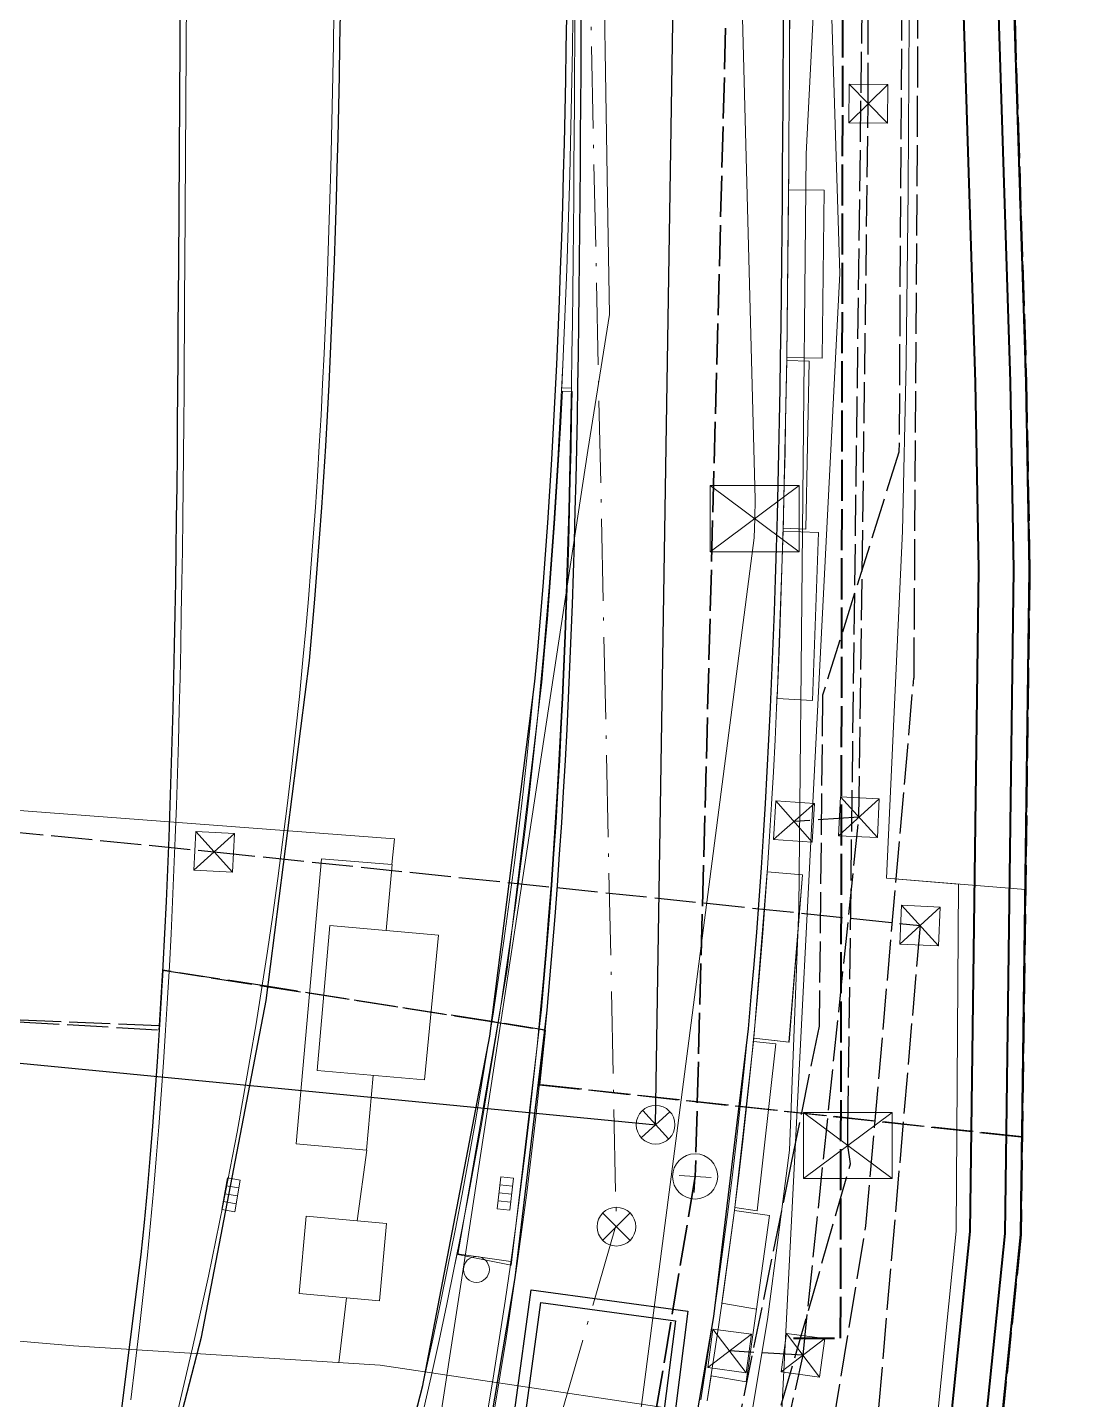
# Model space of a CAD drawing. Header units: metres. Extents: x 105014 to 106600, y 111320 to 118425.
# Drawn here: x 106126.25 to 106158.39, y 116043.21 to 116085.67 of the extents above; entities that cross this region are included whole.
import ezdxf

# ---------------------------------------------------------------- set-up
doc = ezdxf.new("R2010")
doc.units = ezdxf.units.M
doc.linetypes.add('DASHDOT', pattern=[3.556, 2.54, -0.508, 0, -0.508])
doc.linetypes.add('DASHED', pattern=[1.524, 1.27, -0.254])
for name, color, linetype, lineweight in [('00-BASE-LIMITE', 7, 'DASHED', 50), ('00-BASE-UE', 42, 'DASHED', 25), ('10-PAV-CALZADA-BRT', 12, 'CONTINUOUS', 30), ('10-PAV-CALZADA-MIXTA', 8, 'CONTINUOUS', 30), ('10-PAV-SARDINEL', 252, 'CONTINUOUS', 13), ('20-EP-ZONA-DURA', 253, 'CONTINUOUS', 13), ('20-EP-ZONA-VERDE', 84, 'CONTINUOUS', 13), ('30-RED-ENEL-NODOS', 11, 'CONTINUOUS', 13), ('30-RED-ENEL-PROY', 1, 'DASHED', 25), ('30-RED-ETB-CAMARA', 151, 'CONTINUOUS', 13), ('30-RED-ETB-EXIST', 145, 'CONTINUOUS', 13), ('30-RED-ETB-PROY', 5, 'DASHED', 25), ('35-RH-ACUE-MATRIZ-PJ', 150, 'DASHED', 40), ('35-RH-ACUE-MENOR-EXIST', 151, 'CONTINUOUS', 13), ('35-RH-ACUE-MENOR-PROY', 5, 'DASHED', 25), ('35-RH-ACUE-NODOS', 5, 'CONTINUOUS', 13), ('35-RH-ACUE-PJ-POZOS', 30, 'CONTINUOUS', 30), ('35-RH-PLUV-COLECTOR', 96, 'CONTINUOUS', 30), ('35-RH-PLUV-NODOS', 94, 'CONTINUOUS', 13), ('35-RH-PLUV-RETIRO', 8, 'DASHDOT', 13), ('36-RH-SAN-COLECTOR-PROY', 6, 'DASHED', 35), ('36-RH-SAN-POZOS', 216, 'CONTINUOUS', 13), ('50-EST-MURO-CONTENCION', 34, 'CONTINUOUS', 40), ('60-PREDIAL-LOTE', 42, 'CONTINUOUS', 13)]:
    doc.layers.add(name, color=color, linetype=linetype, lineweight=lineweight)

# ---------------------------------------------------------------- blocks, each defined once
blk = doc.blocks.new('CAM_ETB_T_13')
for p, q in [((-1.375, -1.025), (1.375, 1.025)), ((-1.375, 1.025), (1.375, -1.025))]:
    blk.add_line(p, q)
blk.add_lwpolyline([(-1.375, -1.025), (1.375, -1.025), (1.375, 1.025), (-1.375, 1.025)], close=True)
blk = doc.blocks.new('CAJA_ENEL')
for p, q in [((-0.6, -0.6), (0.6, 0.6)), ((-0.6, 0.6), (0.6, -0.6))]:
    blk.add_line(p, q)
blk.add_lwpolyline([(-0.6, -0.6), (0.6, -0.6), (0.6, 0.6), (-0.6, 0.6)], close=True)
blk = doc.blocks.new('NODO_ACUE')
blk.add_circle((0, 0), 0.4)
blk = doc.blocks.new('POZO_SAN')
for p, q in [((0, -0.5), (0, 0.5)), ((-0.5, 0), (0.5, 0))]:
    blk.add_line(p, q)
blk.add_circle((0, 0), 0.7)
blk = doc.blocks.new('SUMIDERO')
for p, q in [((-0.25, -0.2), (-0.25, 0.2)), ((0, -0.2), (0, 0.2)), ((0.25, -0.2), (0.25, 0.2))]:
    blk.add_line(p, q)
blk.add_lwpolyline([(-0.5, -0.2), (0.5, -0.2), (0.5, 0.2), (-0.5, 0.2)], close=True)
blk = doc.blocks.new('POZO_PLUV')
for p, q in [((-0.42, -0.42), (0.42, 0.42)), ((-0.42, 0.42), (0.42, -0.42))]:
    blk.add_line(p, q)
blk.add_circle((0, 0), 0.6)

msp = doc.modelspace()

# ---------------------------------------------------------------- linework, layer by layer
at = {"layer": '00-BASE-LIMITE'}
msp.add_lwpolyline([(106154.3655, 116229.1179), (106153.7019, 116138.9795), (106153.4883, 116134.0007), (106153.6553, 116129.0427), (106154.0813, 116119.0099), (106153.9445, 116114.2991), (106157.3429, 116109.3175), (106157.0297, 116099.0699), (106156.7217, 116088.9849), (106157.1733, 116074.7187), (106157.2783, 116068.9017), (106157.0097, 116048.3165), (106155.2849, 116031.4089), (106154.9143, 116027.6511), (106155.0377, 116026.0231), (106144.8409, 116017.1951), (106143.1509, 116012.0663), (106141.4085, 116007.1649)], dxfattribs=at)
at = {"layer": '00-BASE-UE'}
for points in [[(106156.7217, 116088.9849), (106157.1733, 116074.7187), (106157.2783, 116068.9017), (106157.0491, 116051.3369), (106142.1059, 116052.9535), (106142.1692, 116053.5433), (106142.2889, 116054.6445), (106142.2802, 116054.6459), (106140.6304, 116054.9042), (106133.7149, 116055.9881), (106130.4385, 116056.4981), (106130.3379, 116054.7717), (106123.3423, 116055.0597)], [(106105.2923, 116040.4371), (106105.2523, 116043.3843), (106105.3711, 116048.1077), (106105.4891, 116052.7979), (106105.5211, 116056.8185), (106110.7965, 116056.6235), (106110.7965, 116056.6235), (106116.7409, 116056.4037), (106122.988, 116056.1727), (106122.9466, 116055.4863), (106122.9214, 116055.0769), (106130.3305, 116054.6517), (106130.3379, 116054.7717), (106130.3907, 116055.6451), (106130.4385, 116056.4981), (106140.6304, 116054.9042), (106142.2802, 116054.6459), (106142.1692, 116053.5433), (106142.1059, 116052.9535), (106157.0491, 116051.3369), (106157.0097, 116048.3165), (106155.2849, 116031.4089)]]:
    msp.add_lwpolyline(points, dxfattribs=at)
at = {"layer": '10-PAV-CALZADA-BRT'}
for points in [[(106131.6791, 116202.6635), (106130.9249, 116078.3381), (106130.9189, 116077.3583), (106130.9129, 116076.3779), (106130.9063, 116075.3967), (106130.8991, 116074.4149), (106130.8911, 116073.4325), (106130.8823, 116072.4513), (106130.8721, 116071.4677), (106130.8607, 116070.4835), (106130.8477, 116069.4987), (106130.8329, 116068.5131), (106130.8163, 116067.5269), (106130.7975, 116066.5401), (106130.7761, 116065.5525), (106130.7523, 116064.5643), (106130.7259, 116063.5757), (106130.6963, 116062.5863), (106130.6637, 116061.5963), (106130.6277, 116060.6057), (106130.5883, 116059.6147), (106130.5449, 116058.6231), (106130.4977, 116057.6309), (106130.4463, 116056.6383), (106130.3907, 116055.6451), (106130.3305, 116054.6517), (106130.2655, 116053.6579), (106130.1955, 116052.6635), (106130.1203, 116051.6689), (106130.0399, 116050.6741), (106129.9539, 116049.6791), (106129.8621, 116048.6839), (106129.7649, 116047.6939), (106128.7842, 116039.8866)], [(106128.9809, 116034.8651), (106131.6435, 116045.1355), (106133.6465, 116055.5547), (106134.9819, 116066.0803), (106135.0691, 116067.0295), (106135.1505, 116067.9747), (106135.2271, 116068.9211), (106135.2987, 116069.8683), (106135.3657, 116070.8167), (106135.4283, 116071.7659), (106135.4865, 116072.7163), (106135.5405, 116073.6673), (106135.5907, 116074.6193), (106135.6369, 116075.5721), (106135.6795, 116076.5257), (106135.7187, 116077.4801), (106135.7545, 116078.4353), (106135.7871, 116079.3913), (106135.8169, 116080.3479), (106135.8439, 116081.3053), (106135.8681, 116082.2635), (106135.8901, 116083.2223), (106135.9095, 116084.1817), (106135.9271, 116085.1419), (106135.9427, 116086.1027)], [(106142.9419, 116085.9959), (106142.9261, 116085.0215), (106142.9083, 116084.0465), (106142.8885, 116083.0709), (106142.8661, 116082.0947), (106142.8413, 116081.1181), (106142.8139, 116080.1407), (106142.7835, 116079.1629), (106142.7499, 116078.1845), (106142.7133, 116077.2055), (106142.6731, 116076.2261), (106142.6293, 116075.2461), (106142.5817, 116074.2657), (106142.5301, 116073.2849), (106142.4743, 116072.3035), (106142.4141, 116071.3219), (106142.3495, 116070.3399), (106142.2801, 116069.3575), (106142.2057, 116068.3749), (106142.1263, 116067.3921), (106142.0415, 116066.4091), (106141.9519, 116065.4309), (106140.5599, 116054.4561), (106138.4714, 116043.5923), (106135.6947, 116032.8837)]]:
    msp.add_lwpolyline(points, dxfattribs=at)
at = {"layer": '10-PAV-CALZADA-MIXTA'}
for points in [[(106139.9566, 116038.7388), (106141.3513, 116046.9723), (106142.3399, 116055.2643), (106142.4281, 116056.2281), (106142.5109, 116057.1921), (106142.5887, 116058.1567), (106142.6615, 116059.1219), (106142.7297, 116060.0871), (106142.7931, 116061.0529), (106142.8519, 116062.0187), (106142.9067, 116062.9849), (106142.9573, 116063.9513), (106143.0041, 116064.9179), (106143.0471, 116065.8847), (106143.0865, 116066.8517), (106143.1227, 116067.8187), (106143.1555, 116068.7859), (106143.1855, 116069.7533), (106143.2125, 116070.7205), (106143.2369, 116071.6881), (106143.2587, 116072.6555), (106143.2783, 116073.6231), (106143.2957, 116074.5907), (106143.3111, 116075.5583), (106143.3249, 116076.5259), (106143.3369, 116077.4935), (106143.3477, 116078.4613), (106143.3571, 116079.4289), (106143.3655, 116080.3967), (106143.3729, 116081.3643), (106143.3797, 116082.3321), (106143.3859, 116083.2997), (106143.3919, 116084.2675), (106143.3975, 116085.2353), (106144.0865, 116202.7079)], [(106150.3365, 116202.6713), (106149.6475, 116085.1985), (106149.6417, 116084.2295), (106149.6357, 116083.2595), (106149.6295, 116082.2883), (106149.6227, 116081.3161), (106149.6153, 116080.3425), (106149.6067, 116079.3715), (106149.5973, 116078.3963), (106149.5865, 116077.4201), (106149.5743, 116076.4427), (106149.5605, 116075.4641), (106149.5447, 116074.4843), (106149.5271, 116073.5035), (106149.5073, 116072.5217), (106149.4851, 116071.5387), (106149.4603, 116070.5547), (106149.4327, 116069.5695), (106149.4023, 116068.5833), (106149.3687, 116067.5961), (106149.3319, 116066.6077), (106149.2915, 116065.6185), (106149.2473, 116064.6281), (106149.1995, 116063.6369), (106149.1475, 116062.6447), (106149.0913, 116061.6515), (106149.0305, 116060.6575), (106148.9651, 116059.6627), (106148.8951, 116058.6671), (106148.8199, 116057.6705), (106148.7395, 116056.6733), (106148.6537, 116055.6755), (106148.5631, 116054.6859), (106147.4932, 116045.7764), (106145.9713, 116036.9329)]]:
    msp.add_lwpolyline(points, dxfattribs=at)
at = {"layer": '10-PAV-SARDINEL'}
for points in [[(106140.5073, 116042.8804), (106140.6935, 116044.0026), (106140.8722, 116045.1259), (106141.0434, 116046.2505), (106141.207, 116047.3762), (106141.3631, 116048.5029), (106141.5116, 116049.6307), (106141.6526, 116050.7595), (106141.786, 116051.8891), (106141.9119, 116053.0197), (106142.0301, 116054.151), (106142.1408, 116055.2832), (106142.2288, 116056.2453), (106142.3116, 116057.2087), (106142.3893, 116058.1723), (106142.4621, 116059.1365), (106142.5302, 116060.1007), (106142.5935, 116061.0656), (106142.6523, 116062.0305), (106142.707, 116062.9958), (106142.7576, 116063.9614), (106142.8043, 116064.9272), (106142.8473, 116065.8932), (106142.8867, 116066.8595), (106142.9228, 116067.8259), (106142.9556, 116068.7924), (106142.9856, 116069.7592), (106143.0126, 116070.7258), (106143.037, 116071.6929), (106143.0588, 116072.6598), (106143.0783, 116073.627), (106143.0957, 116074.5941), (106143.1111, 116075.5614), (106143.1249, 116076.5286), (106143.1369, 116077.4959), (106143.1477, 116078.4634), (106143.1571, 116079.4307), (106143.1655, 116080.3983), (106143.1729, 116081.3658), (106143.1797, 116082.3335), (106143.1859, 116083.301), (106143.1919, 116084.2687), (106143.1975, 116085.2365), (106143.8865, 116202.7091)], [(106144.0865, 116202.7079), (106143.3975, 116085.2353), (106143.3919, 116084.2675), (106143.3859, 116083.2997), (106143.3797, 116082.3321), (106143.3729, 116081.3643), (106143.3655, 116080.3967), (106143.3571, 116079.4289), (106143.3477, 116078.4613), (106143.3369, 116077.4935), (106143.3249, 116076.5259), (106143.3111, 116075.5583), (106143.2957, 116074.5907), (106143.2783, 116073.6231), (106143.2587, 116072.6555), (106143.2369, 116071.6881), (106143.2125, 116070.7205), (106143.1855, 116069.7533), (106143.1555, 116068.7859), (106143.1227, 116067.8187), (106143.0865, 116066.8517), (106143.0471, 116065.8847), (106143.0041, 116064.9179), (106142.9573, 116063.9513), (106142.9067, 116062.9849), (106142.8519, 116062.0187), (106142.7931, 116061.0529), (106142.7297, 116060.0871), (106142.6615, 116059.1219), (106142.5887, 116058.1567), (106142.5109, 116057.1921), (106142.4281, 116056.2281), (106142.3399, 116055.2643), (106142.2291, 116054.1308), (106142.1107, 116052.9982), (106141.9847, 116051.8663), (106141.8511, 116050.7353), (106141.71, 116049.6052), (106141.5613, 116048.4761), (106141.405, 116047.348), (106141.2412, 116046.221), (106141.0698, 116045.0952), (106140.8909, 116043.9704), (106140.7045, 116042.8469)], [(106147.0978, 116043.2011), (106147.2783, 116044.3449), (106147.4512, 116045.49), (106147.6166, 116046.6361), (106147.7745, 116047.7833), (106147.9248, 116048.9315), (106148.0676, 116050.0806), (106148.2028, 116051.2307), (106148.3305, 116052.3816), (106148.4506, 116053.5334), (106148.5631, 116054.6859), (106148.6537, 116055.6755), (106148.7395, 116056.6733), (106148.8199, 116057.6705), (106148.8951, 116058.6671), (106148.9651, 116059.6627), (106149.0305, 116060.6575), (106149.0913, 116061.6515), (106149.1475, 116062.6447), (106149.1995, 116063.6369), (106149.2473, 116064.6281), (106149.2915, 116065.6185), (106149.3319, 116066.6077), (106149.3687, 116067.5961), (106149.4023, 116068.5833), (106149.4327, 116069.5695), (106149.4603, 116070.5547), (106149.4851, 116071.5387), (106149.5073, 116072.5217), (106149.5271, 116073.5035), (106149.5447, 116074.4843), (106149.5605, 116075.4641), (106149.5743, 116076.4427), (106149.5865, 116077.4201), (106149.5973, 116078.3963), (106149.6067, 116079.3715), (106149.6153, 116080.3425), (106149.6227, 116081.3161), (106149.6295, 116082.2883), (106149.6357, 116083.2595), (106149.6417, 116084.2295), (106149.6475, 116085.1985), (106150.3365, 116202.6713)], [(106150.5365, 116202.6701), (106149.8475, 116085.1973), (106149.8417, 116084.2283), (106149.8357, 116083.2583), (106149.8295, 116082.287), (106149.8227, 116081.3147), (106149.8153, 116080.3409), (106149.8067, 116079.3697), (106149.7973, 116078.3943), (106149.7865, 116077.4178), (106149.7743, 116076.4401), (106149.7605, 116075.4611), (106149.7447, 116074.4809), (106149.7271, 116073.4997), (106149.7073, 116072.5175), (106149.685, 116071.534), (106149.6602, 116070.5494), (106149.6326, 116069.5636), (106149.6022, 116068.5768), (106149.5686, 116067.589), (106149.5318, 116066.5999), (106149.4913, 116065.61), (106149.4471, 116064.6189), (106149.3993, 116063.6269), (106149.3472, 116062.6338), (106149.291, 116061.6398), (106149.2301, 116060.6449), (106149.1647, 116059.6492), (106149.0946, 116058.6526), (106149.0193, 116057.655), (106148.9389, 116056.6567), (106148.853, 116055.6579), (106148.7623, 116054.6671), (106148.6496, 116053.5133), (106148.5293, 116052.3603), (106148.4015, 116051.208), (106148.2661, 116050.0567), (106148.1232, 116048.9062), (106147.9727, 116047.7567), (106147.8146, 116046.6082), (106147.649, 116045.4608), (106147.4759, 116044.3145), (106147.2953, 116043.1693)], [(106138.3018, 116042.8483), (106138.5549, 116043.9646), (106138.8006, 116045.0825), (106139.0389, 116046.2021), (106139.2698, 116047.3231), (106139.4933, 116048.4457), (106139.7094, 116049.5697), (106139.918, 116050.6952), (106140.1193, 116051.822), (106140.3131, 116052.95), (106140.4995, 116054.0794), (106140.6784, 116055.2099), (106140.8498, 116056.3416), (106141.0138, 116057.4744), (106141.1703, 116058.6083), (106141.3193, 116059.7432), (106141.4608, 116060.879), (106141.5949, 116062.0157), (106141.7214, 116063.1533), (106141.8404, 116064.2917), (106141.9519, 116065.4309), (106142.0415, 116066.4091), (106142.1263, 116067.3921), (106142.2057, 116068.3749), (106142.2801, 116069.3575), (106142.3495, 116070.3399), (106142.4141, 116071.3219), (106142.4743, 116072.3035), (106142.5301, 116073.2849), (106142.5817, 116074.2657), (106142.6293, 116075.2461), (106142.6731, 116076.2261), (106142.7133, 116077.2055), (106142.7499, 116078.1845), (106142.7835, 116079.1629), (106142.8139, 116080.1407), (106142.8413, 116081.1181), (106142.8661, 116082.0947), (106142.8885, 116083.0709), (106142.9083, 116084.0465), (106142.9261, 116085.0215), (106142.9419, 116085.9959)], [(106143.1419, 116085.9929), (106143.1261, 116085.0181), (106143.1083, 116084.0426), (106143.0885, 116083.0666), (106143.066, 116082.0899), (106143.0412, 116081.1128), (106143.0138, 116080.1348), (106142.9834, 116079.1564), (106142.9498, 116078.1773), (106142.9132, 116077.1977), (106142.8729, 116076.2176), (106142.8291, 116075.2368), (106142.7815, 116074.2556), (106142.7298, 116073.274), (106142.674, 116072.2917), (106142.6137, 116071.3093), (106142.5491, 116070.3263), (106142.4796, 116069.3429), (106142.4051, 116068.3593), (106142.3257, 116067.3755), (106142.2408, 116066.3914), (106142.151, 116065.4121), (106142.0394, 116064.2716), (106141.9203, 116063.1319), (106141.7936, 116061.993), (106141.6594, 116060.855), (106141.5177, 116059.7179), (106141.3685, 116058.5817), (106141.2118, 116057.4464), (106141.0476, 116056.3123), (106140.876, 116055.1793), (106140.6969, 116054.0475), (106140.5103, 116052.9168), (106140.3163, 116051.7874), (106140.1148, 116050.6594), (106139.906, 116049.5326), (106139.6896, 116048.4073), (106139.4659, 116047.2834), (106139.2347, 116046.1612), (106138.9961, 116045.0403), (106138.7501, 116043.9211), (106138.4967, 116042.8035)]]:
    msp.add_lwpolyline(points, dxfattribs=at)
at = {"layer": '20-EP-ZONA-DURA'}
for points in [[(106143.8865, 116202.7091), (106143.1975, 116085.2365), (106143.1919, 116084.2687), (106143.1859, 116083.301), (106143.1797, 116082.3335), (106143.1729, 116081.3658), (106143.1655, 116080.3983), (106143.1571, 116079.4307), (106143.1477, 116078.4634), (106143.1369, 116077.4959), (106143.1249, 116076.5286), (106143.1111, 116075.5614), (106143.0957, 116074.5941), (106143.0957, 116074.5941), (106143.0943, 116074.5139), (106142.7943, 116074.5193), (106142.8291, 116075.2368), (106142.8729, 116076.2176), (106142.9132, 116077.1977), (106142.9498, 116078.1773), (106142.9834, 116079.1564), (106143.0138, 116080.1348), (106143.0412, 116081.1128), (106143.066, 116082.0899), (106143.0885, 116083.0666), (106143.1083, 116084.0426), (106143.1261, 116085.0181), (106143.1419, 116085.9929)], [(106129.4489, 116043.2012), (106129.5892, 116044.318), (106129.7218, 116045.4357), (106129.8467, 116046.5543), (106129.9639, 116047.6738), (106130.0612, 116048.665), (106130.1532, 116049.6613), (106130.2392, 116050.6575), (106130.3197, 116051.6533), (106130.395, 116052.649), (106130.4651, 116053.6444), (106130.5301, 116054.6391), (106130.5904, 116055.6335), (106130.646, 116056.6276), (106130.6975, 116057.621), (106130.7447, 116058.614), (106130.7881, 116059.6064), (106130.8276, 116060.5981), (106130.8636, 116061.5894), (106130.8962, 116062.58), (106130.9258, 116063.5701), (106130.9522, 116064.5593), (106130.9761, 116065.548), (106130.9975, 116066.5361), (106131.0163, 116067.5233), (106131.0329, 116068.5099), (106131.0477, 116069.4959), (106131.0607, 116070.4811), (106131.0721, 116071.4655), (106131.0823, 116072.4494), (106131.0911, 116073.4308), (106131.0991, 116074.4134), (106131.1063, 116075.3953), (106131.1129, 116076.3767), (106131.1189, 116077.3571), (106131.1249, 116078.3369), (106131.2263, 116095.0305)], [(106135.7427, 116086.1058), (106135.7271, 116085.1454), (106135.7095, 116084.1856), (106135.6902, 116083.2266), (106135.6682, 116082.2683), (106135.644, 116081.3106), (106135.617, 116080.3538), (106135.5872, 116079.3978), (106135.5546, 116078.4425), (106135.5189, 116077.488), (106135.4797, 116076.5343), (106135.4371, 116075.5814), (106135.391, 116074.6294), (106135.3408, 116073.6782), (106135.2869, 116072.7281), (106135.2287, 116071.7786), (106135.1662, 116070.8304), (106135.0993, 116069.8829), (106135.0278, 116068.9367), (106134.9512, 116067.9914), (106134.8698, 116067.0469), (106134.7828, 116066.0992), (106134.672, 116064.969), (106134.5535, 116063.8396), (106134.4272, 116062.711), (106134.2933, 116061.5833), (106134.1516, 116060.4566), (106134.0023, 116059.3308), (106133.8452, 116058.2062), (106133.6805, 116057.0825), (106133.5083, 116055.9606), (106133.3282, 116054.8389), (106133.1405, 116053.7189), (106132.9452, 116052.6002), (106132.7422, 116051.4829), (106132.5317, 116050.367), (106132.3135, 116049.2525), (106132.0877, 116048.1396), (106131.8543, 116047.0282), (106131.6133, 116045.9185), (106131.3645, 116044.8098), (106131.1086, 116043.7041), (106130.845, 116042.5995)], [(106153.5517, 116085.9219), (106153.5183, 116080.7225), (106153.5173, 116080.6103), (106153.4615, 116075.4117), (106153.4587, 116075.2843), (106153.3487, 116070.0871), (106152.8533, 116059.3415), (106155.0769, 116059.1601), (106155.0103, 116048.4243), (106152.8193, 116026.7489), (106147.4177, 116022.0713), (106146.2217, 116021.0361), (106145.9095, 116020.7751), (106144.8409, 116017.1951), (106144.8362, 116017.1809), (106143.1509, 116012.0663), (106141.4085, 116007.1649)], [(106147.2953, 116043.1693), (106147.4179, 116043.9417), (106148.5021, 116043.7549), (106148.8201, 116046.0053), (106149.2297, 116048.9037), (106148.1423, 116049.0575), (106148.1549, 116049.1567), (106148.8467, 116049.0467), (106149.4207, 116054.2149), (106148.7263, 116054.2921), (106148.7367, 116054.3915), (106149.8302, 116054.2698), (106150.2528, 116059.4526), (106149.1579, 116059.542), (106149.1647, 116059.6492), (106149.2301, 116060.6449), (106149.291, 116061.6398), (106149.3472, 116062.6338), (106149.3993, 116063.6269), (106149.4471, 116064.6189), (106149.4683, 116065.0953), (106149.4615, 116064.9055), (106150.5597, 116064.8437), (106150.7465, 116070.0403), (106149.6485, 116070.0797), (106149.6421, 116069.9019), (106149.6557, 116070.389), (106149.6513, 116070.1798), (106150.3502, 116070.1486), (106150.4597, 116075.3475), (106149.7603, 116075.3621), (106149.7605, 116075.4623), (106150.8603, 116075.4391), (106150.9167, 116080.6389), (106149.8177, 116080.6509), (106149.8227, 116081.3147), (106149.8295, 116082.287), (106149.8357, 116083.2583), (106149.8417, 116084.2283), (106149.8475, 116085.1973), (106149.8525, 116086.0451)]]:
    msp.add_lwpolyline(points, dxfattribs=at)
msp.add_lwpolyline([(106137.4099, 116038.3507), (106137.4263, 116038.415), (106137.6926, 116039.4611), (106137.968, 116040.5734), (106138.2361, 116041.6876), (106138.4967, 116042.8035), (106138.7501, 116043.9211), (106138.9961, 116045.0403), (106139.2347, 116046.1612), (106139.4659, 116047.2834), (106139.5526, 116047.7192), (106141.2219, 116047.4835), (106141.207, 116047.3762), (106141.0434, 116046.2505), (106140.8722, 116045.1259), (106140.6935, 116044.0026), (106140.5073, 116042.8804), (106140.3136, 116041.7595), (106140.1124, 116040.6399), (106139.9036, 116039.5217), (106139.6874, 116038.4049), (106137.4099, 116038.3507)], close=True, dxfattribs=at)
at = {"layer": '20-EP-ZONA-VERDE'}
for points in [[(106157.3429, 116109.3175), (106156.7217, 116088.9849), (106157.1721, 116074.7565), (106157.2783, 116068.9017), (106157.1489, 116058.9911), (106152.8533, 116059.3415), (106153.3487, 116070.0871), (106153.4587, 116075.2843), (106153.4615, 116075.4117), (106153.5173, 116080.6103), (106153.5183, 116080.7225), (106153.5517, 116085.9219), (106153.5527, 116086.0235), (106153.5829, 116091.2237), (106153.5835, 116091.3235), (106153.6139, 116096.5233), (106153.6145, 116096.6233), (106153.6451, 116101.8209), (106153.6455, 116101.9209), (106153.6761, 116107.1287), (106153.6767, 116107.2153), (106153.9869, 116112.4263), (106154.0375, 116114.1627), (106157.3429, 116109.3175)], [(106150.9167, 116080.6389), (106150.8603, 116075.4391), (106149.7605, 116075.4623), (106149.8177, 116080.6509), (106150.9167, 116080.6389)], [(106150.4597, 116075.3475), (106150.3507, 116070.1485), (106149.6513, 116070.1797), (106149.7603, 116075.3621), (106150.4597, 116075.3475)], [(106143.1157, 116074.4071), (106143.1015, 116073.6201), (106143.0819, 116072.6531), (106143.0601, 116071.6861), (106143.0357, 116070.7191), (106143.0087, 116069.7523), (106142.9789, 116068.7857), (106142.9459, 116067.8191), (106142.9099, 116066.8527), (106142.8705, 116065.8865), (106142.8275, 116064.9205), (106142.7809, 116063.9547), (106142.7303, 116062.9891), (106142.6755, 116062.0237), (106142.6167, 116061.0587), (106142.5533, 116060.0939), (106142.4853, 116059.1295), (106142.4125, 116058.1655), (106142.3349, 116057.2021), (106142.2521, 116056.2389), (106142.1639, 116055.2759), (106141.2301, 116047.3689), (106139.5735, 116047.6965), (106141.102, 116056.5173), (106142.1741, 116065.4055), (106142.2641, 116066.3845), (106142.3489, 116067.3687), (106142.4283, 116068.3525), (106142.5027, 116069.3361), (106142.5723, 116070.3195), (106142.6371, 116071.3025), (106142.6971, 116072.2849), (106142.7529, 116073.2671), (106142.8047, 116074.2487), (106142.8127, 116074.4125), (106143.1157, 116074.4071)], [(106150.7465, 116070.0403), (106150.5597, 116064.8437), (106149.4615, 116064.9055), (106149.6485, 116070.0797), (106150.7465, 116070.0403)], [(106150.2535, 116059.4525), (106149.8307, 116054.2697), (106148.7375, 116054.3915), (106149.1587, 116059.5419), (106150.2535, 116059.4525)], [(106149.4207, 116054.2149), (106148.8467, 116049.0467), (106148.1549, 116049.1567), (106148.7263, 116054.2921), (106149.4207, 116054.2149)], [(106149.2297, 116048.9037), (106148.8201, 116046.0053), (106147.7549, 116046.1879), (106148.1423, 116049.0575), (106149.2297, 116048.9037)]]:
    msp.add_lwpolyline(points, close=True, dxfattribs=at)
at = {"layer": '30-RED-ENEL-PROY'}
for points in [[(106152.2841, 116083.3107), (106152.2595, 116104.4799)], [(106151.9963, 116061.2297), (106152.2841, 116083.3107)], [(106107.2763, 116062.6279), (106132.0321, 116060.1609)], [(106151.9963, 116061.2297), (106149.9855, 116061.0977)], [(106150.2667, 116044.5823), (106151.9963, 116061.2297)], [(106132.0321, 116060.1609), (106153.8903, 116057.8793)], [(106153.8903, 116057.8793), (106151.7445, 116033.0047)], [(106144.7037, 116019.7137), (106150.2667, 116044.5823)], [(106150.2667, 116044.5823), (106147.9915, 116044.7149)]]:
    msp.add_lwpolyline(points, dxfattribs=at)
at = {"layer": '30-RED-ETB-EXIST'}
for points in [[(106148.768, 116070.473), (106148.783, 116071.07), (106147.796, 116108.691), (106147.821, 116109.722)], [(106139.41, 116007.301), (106140.329, 116007.12), (106141.129, 116011.194), (106148.753, 116069.876), (106148.768, 116070.473)]]:
    msp.add_lwpolyline(points, dxfattribs=at)
at = {"layer": '30-RED-ETB-PROY'}
for points in [[(106151.651, 116051.073), (106151.657, 116051.651), (106152.328, 116104.636), (106152.295, 116105.201)], [(106139.41, 116007.301), (106139.475, 116007.883), (106151.737, 116050.504), (106151.651, 116051.073)]]:
    msp.add_lwpolyline(points, dxfattribs=at)
at = {"layer": '35-RH-ACUE-MATRIZ-PJ'}
msp.add_lwpolyline([(106149.9733, 116045.1078), (106151.4298, 116045.1136), (106151.7613, 116241.0174), (106149.0656, 116242.6969)], dxfattribs=at)
at = {"layer": '35-RH-ACUE-MENOR-EXIST'}
for points in [[(106150.5, 116332.35), (106150.14, 116318.2), (106150.09, 116316.36), (106149.21, 116281.69), (106150.3, 116221.11), (106151.4, 116196.3), (106150.67, 116172.94), (106149.94, 116124.77), (106151.4, 116078.06), (106149.21, 116035), (106145.19, 116011.65), (106138.26, 115994.13), (106126.21, 115971.87), (106118.91, 115957.64), (106109.79, 115937.2), (106106.5, 115911.66), (106102.51, 115884.52), (106100.5346, 115872.3744), (106099.41, 115865.46), (106097.31, 115828.21), (106095.13, 115790.53)], [(106134.9498, 116004.6124), (106135.2069, 116011.0642), (106135.2583, 116018.572), (106135.6186, 116023.5087), (106137.5781, 116033.1577), (106139.8425, 116047.9162), (106143.6036, 116072.5795), (106144.2778, 116076.784), (106144.2264, 116079.7666), (106143.8661, 116101.7758), (106143.1482, 116127.5242), (106143.5099, 116136.9634), (106144.1275, 116150.6935), (106144.9009, 116170.3728), (106145.982, 116189.2279), (106146.2393, 116198.4841), (106147.167, 116209.3627), (106147.6817, 116221.4472)], [(106117.9222, 116062.0509), (106137.6113, 116060.5638)], [(106137.6113, 116060.5638), (106137.5323, 116059.763)], [(106135.3547, 116059.9446), (106134.5702, 116051.1188)], [(106137.5323, 116059.763), (106135.3547, 116059.9446)], [(106137.5419, 116059.764), (106137.3601, 116057.7204)], [(106138.5444, 116053.0996), (106135.2175, 116053.3953), (106135.6162, 116057.8756), (106138.9822, 116057.5761), (106138.5444, 116053.0996)], [(106136.7544, 116050.9255), (106136.9602, 116053.2404)], [(106134.5702, 116051.1188), (106136.7544, 116050.9255)], [(106136.7548, 116050.9255), (106136.4598, 116048.7403), (106137.3682, 116048.6595), (106137.1557, 116046.269), (106134.6656, 116046.4903), (106134.8781, 116048.8809), (106136.4598, 116048.7403)], [(106136.1336, 116046.3606), (106135.891, 116044.3487)], [(106110.9522, 116013.4303), (106111.2526, 116016.878), (106115.0946, 116027.0877), (106116.0339, 116045.8722), (106127.675, 116044.8746), (106137.1698, 116044.2718), (106149.6106, 116042.4202)]]:
    msp.add_lwpolyline(points, dxfattribs=at)
at = {"layer": '35-RH-ACUE-MENOR-PROY'}
for points in [[(106152.9325, 116240.3209), (106151.9865, 116238.8819), (106151.9865, 116209.1082), (106152.6274, 116205.8859), (106152.6253, 116193.7479), (106151.1844, 116187.5309), (106151.0065, 116169.026), (106152.477, 116163.6182), (106152.4483, 116151.1172), (106150.9093, 116146.3972), (106150.7872, 116126.195), (106153.9991, 116115.5581), (106153.6927, 116065.5326)], [(106151.0254, 116212.9928), (106152.1275, 116206.3383), (106152.1253, 116193.8051), (106150.742, 116189.1417), (106150.685, 116187.5905), (106150.5095, 116168.669), (106151.9769, 116163.552), (106151.9416, 116151.1952), (106150.3903, 116146.8796), (106150.2868, 116126.1224), (106153.4968, 116115.4919), (106153.2355, 116072.5285), (106150.8693, 116065.0085), (106150.7642, 116054.7697), (106149.901, 116050.5404), (106145.9956, 116031.4053), (106144.9519, 116026.2915), (106143.6468, 116019.898), (106138.6325, 116006.738)], [(106139.1326, 116006.6247), (106141.6752, 116013.3295), (106146.2014, 116019.4515), (106150.4583, 116037.9204), (106152.212, 116048.584), (106153.6927, 116065.5326)]]:
    msp.add_lwpolyline(points, dxfattribs=at)
at = {"layer": '35-RH-ACUE-PJ-POZOS'}
for points in [[(106140.8336, 116039.1738), (106141.8463, 116046.6061), (106146.7031, 116045.9443), (106145.7547, 116038.5064), (106140.8336, 116039.1738)], [(106141.2276, 116039.4736), (106142.1459, 116046.2121), (106146.312, 116045.6444), (106145.4521, 116038.9006), (106141.2276, 116039.4736)]]:
    msp.add_lwpolyline(points, close=True, dxfattribs=at)
at = {"layer": '35-RH-PLUV-COLECTOR'}
for points in [[(106145.7008, 116051.7149), (106146.5007, 116102.8957)], [(106145.7008, 116051.7149), (106146.5007, 116102.8957)], [(106118.1393, 116054.3863), (106145.7153, 116051.7151)], [(106118.1393, 116054.3863), (106145.7153, 116051.7151)]]:
    msp.add_lwpolyline(points, dxfattribs=at)
at = {"layer": '35-RH-PLUV-RETIRO'}
for points in [[(106142.7894, 116128.9461), (106144.4868, 116048.56)], [(106144.46, 116048.56), (106135.3166, 116016.9385)]]:
    msp.add_lwpolyline(points, dxfattribs=at)
at = {"layer": '36-RH-SAN-COLECTOR-PROY'}
for points in [[(106149.0361, 116129.8303), (106146.93, 116050.11)], [(106146.925, 116050.113), (106143.7917, 116031.3653)]]:
    msp.add_lwpolyline(points, dxfattribs=at)
at = {"layer": '50-EST-MURO-CONTENCION'}
for points in [[(106156.2213, 116088.9846), (106156.6734, 116074.7061), (106156.7781, 116068.9004), (106156.51, 116048.3451), (106154.7874, 116031.4587), (106154.4124, 116027.6568), (106154.5201, 116026.2363), (106144.4091, 116017.4827), (106142.6777, 116012.2284), (106142.2033, 116010.8938), (106142.2033, 116010.8938), (106142.6751, 116010.7283), (106143.1508, 116012.0664), (106144.8408, 116017.1951), (106155.0377, 116026.023), (106154.9143, 116027.6511), (106155.2849, 116031.4088), (106157.0097, 116048.3164), (106157.2782, 116068.9016), (106157.1733, 116074.7185), (106156.7216, 116088.9849)], [(106153.7227, 116031.5655), (106155.4407, 116048.4065), (106155.708, 116068.8977), (106155.6037, 116074.6795), (106155.1508, 116088.984)], [(106156.2213, 116088.9846), (106156.6734, 116074.7061), (106156.7781, 116068.9004), (106156.51, 116048.3451), (106154.7874, 116031.4587)]]:
    msp.add_lwpolyline(points, dxfattribs=at)
at = {"layer": '60-PREDIAL-LOTE'}
msp.add_lwpolyline([(106146.6497, 116023.0767), (106146.8204, 116028.1961), (106146.9911, 116033.3155), (106148.1389, 116039.5799), (106149.1683, 116045.6823), (106149.8427, 116050.9267), (106150.1395, 116058.4019), (106150.3671, 116081.7609), (106151.1377, 116096.9735), (106150.4905, 116097.9307), (106150.4913, 116098.0491), (106192.994, 116094.2076), (106213.4884, 116092.3553), (106233.9827, 116090.5029), (106239.8705, 115997.3087), (106173.2871, 116004.6065), (106163.6579, 116005.662), (106148.5997, 116007.3124), (106150.4138, 116009.6161), (106153.5996, 116017.7974), (106148.4814, 116018.7599), (106146.2942, 116019.3443), (106146.6497, 116023.0767)], close=True, dxfattribs=at)

# ---------------------------------------------------------------- block references
at = {"layer": '30-RED-ENEL-NODOS'}
for p, rotation in [((106152.2841, 116083.3107), 89.6), ((106149.9854, 116061.0976), 86.3), ((106151.9963, 116061.2297), 87.2), ((106132.0321, 116060.1608), 86.8), ((106153.8902, 116057.8793), 87.5), ((106147.9914, 116044.7148), 82.4), ((106150.2667, 116044.5821), 82.2)]:
    msp.add_blockref('CAJA_ENEL', p, dxfattribs=dict(at, rotation=rotation))
at = {"layer": '30-RED-ETB-CAMARA'}
for p in [(106148.768, 116070.473), (106151.651, 116051.073)]:
    msp.add_blockref('CAM_ETB_T_13', p, dxfattribs=at)
at = {"layer": '35-RH-ACUE-NODOS', "rotation": 84.5}
msp.add_blockref('NODO_ACUE', (106140.1525, 116047.2358), dxfattribs=at)
at = {"layer": '35-RH-PLUV-NODOS'}
for name, p, rotation in [('POZO_PLUV', (106145.7008, 116051.7149), 267), ('POZO_PLUV', (106145.7008, 116051.7149), 267), ('SUMIDERO', (106132.5579, 116049.5458), 80), ('SUMIDERO', (106132.5579, 116049.5458), 80), ('SUMIDERO', (106132.5579, 116049.5458), 80), ('SUMIDERO', (106141.0468, 116049.5859), 263.3), ('SUMIDERO', (106141.0468, 116049.5859), 263.3), ('SUMIDERO', (106141.0468, 116049.5859), 263.3)]:
    msp.add_blockref(name, p, dxfattribs=dict(at, rotation=rotation))
msp.add_blockref('POZO_PLUV', (106144.4868, 116048.56), dxfattribs=at)
at = {"layer": '36-RH-SAN-POZOS', "rotation": 266}
msp.add_blockref('POZO_SAN', (106146.925, 116050.113), dxfattribs=at)

doc.saveas('drawing.dxf')
